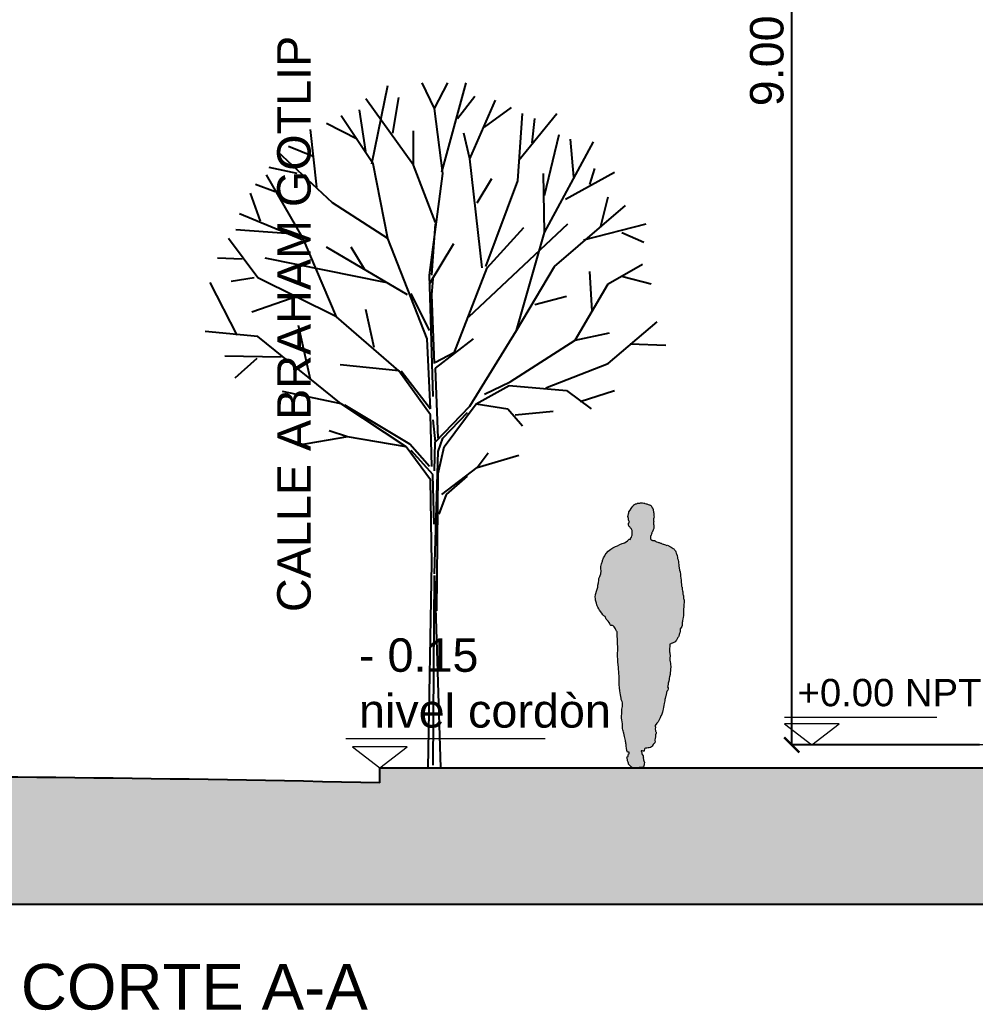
# Model space of a CAD drawing. Header units: inches. Extents: x -309 to 190, y -1585 to -1350.
# Drawn here: x -72.74 to -66.46, y -1468.25 to -1461.74 of the extents above; entities that cross this region are included whole.
import ezdxf

# ---------------------------------------------------------------- set-up
doc = ezdxf.new("R2010")
doc.units = ezdxf.units.IN
doc.header["$MEASUREMENT"] = 0
doc.header["$PDMODE"] = 3
doc.layers.get('0').update_dxf_attribs({"color": 9, "linetype": 'CONTINUOUS'})
doc.layers.get('DEFPOINTS').update_dxf_attribs({"color": 9, "linetype": 'CONTINUOUS'})
doc.layers.add('.1', color=9, linetype='CONTINUOUS', lineweight=0)
doc.layers.add('cotas', color=9, linetype='CONTINUOUS', lineweight=15)
for name, color, linetype in [('0.50', 9, 'CONTINUOUS'), ('COTAS 1.75', 9, 'CONTINUOUS'), ('TEXTOS', 9, 'CONTINUOUS'), ('TEXTVENT', 9, 'CONTINUOUS')]:
    doc.layers.add(name, color=color, linetype=linetype)
doc.styles.add('ARIAL', font='arial.ttf', dxfattribs={"height": 0.225})
doc.styles.add('COTAS', font='arial.ttf')
doc.styles.get("Standard").update_dxf_attribs({"font": 'arial.ttf'})
doc.dimstyles.new('ploteo 100', dxfattribs={"dimscale": 0, "dimtxt": 0.22, "dimasz": 0.1, "dimexe": 0, "dimexo": 0, "dimgap": 0.05, "dimtad": 1, "dimzin": 0, "dimdsep": 46, "dimtxsty": 'COTAS', "dimblk1": 'ARCHTICK', "dimblk2": 'ARCHTICK', "dimsah": 1, "dimcen": 0.7, "dimclrd": 256, "dimclre": 256, "dimclrt": 256, "dimaunit": 1, "dimadec": 3, "dimazin": 0, "dimtfac": 1, "dimtmove": 2, "dimatfit": 3, "dimldrblk": 'ARCHTICK', "dimfxl": 1, "dimtolj": 1, "dimtzin": 0, "dimarcsym": 0})

# ---------------------------------------------------------------- blocks, each defined once
blk = doc.blocks.new('Arvls022')
at = {"color": 0, "linetype": 'ByBlock'}
for p, q in [((0.001, 0.9633), (-0.0169, 1.0009)), ((0.001, 0.9633), (0.0207, 1.0009)), ((0.0118, 0.8702), (0.0476, 1.0009)), ((-0.0903, 0.8828), (-0.067, 0.9973)), ((-0.0294, 0.8809), (-0.0992, 0.9776)), ((-0.0598, 0.9275), (-0.0509, 0.9794)), ((0.035, 0.949), (0.0601, 0.9813)), ((0.0529, 0.8899), (0.0905, 0.9759)), ((-0.0992, 0.9006), (-0.1082, 0.9615)), ((0.0136, 0.8684), (0.001, 0.9633)), ((0.0745, 0.9364), (0.1138, 0.9651)), ((0.1228, 0.8576), (0.1299, 0.9561)), ((0.1245, 0.8881), (0.1801, 0.9561)), ((-0.1117, 0.9185), (-0.1565, 0.9418)), ((-0.0885, 0.8828), (-0.135, 0.9526)), ((0.1442, 0.9132), (0.1478, 0.949)), ((-0.1708, 0.8487), (-0.1798, 0.9329)), ((-0.0294, 0.8809), (-0.0294, 0.9311)), ((0.0529, 0.8899), (0.044, 0.9275)), ((0.1621, 0.8362), (0.1836, 0.9257)), ((0.1621, 0.7824), (0.2338, 0.915)), ((0.2051, 0.863), (0.1998, 0.9185)), ((-0.1476, 0.8254), (-0.2281, 0.9006)), ((-0.1762, 0.8935), (-0.212, 0.9078)), ((0.0709, 0.7305), (0.0529, 0.8899)), ((-0.1995, 0.8684), (-0.2406, 0.8774)), ((-0.067, 0.7735), (-0.0885, 0.8828)), ((0.0028, 0.7968), (-0.0294, 0.8809)), ((0.1926, 0.8308), (0.2642, 0.8702)), ((0.2284, 0.8523), (0.2355, 0.8756)), ((-0.1905, 0.7735), (-0.2442, 0.8666)), ((-0.0061, 0.7198), (0.0136, 0.8684)), ((0.0637, 0.8254), (0.0852, 0.8612)), ((0.0762, 0.7323), (0.1228, 0.8576)), ((0.1621, 0.7824), (0.1604, 0.8684)), ((-0.2532, 0.7986), (-0.2675, 0.8398)), ((-0.2317, 0.8416), (-0.2603, 0.8523)), ((-0.067, 0.7735), (-0.1476, 0.8254)), ((0.2445, 0.7914), (0.2552, 0.8344)), ((0.1765, 0.7323), (0.2803, 0.8219)), ((-0.1923, 0.7717), (-0.2836, 0.8093)), ((-0.2156, 0.7807), (-0.289, 0.786)), ((-0.0025, 0.7198), (0.0028, 0.795)), ((0.0512, 0.6589), (0.1961, 0.795)), ((0.078, 0.7305), (0.1317, 0.7896)), ((0.121, 0.6392), (0.1621, 0.7824)), ((0.2194, 0.7717), (0.3107, 0.795)), ((0.2749, 0.7824), (0.3071, 0.7681)), ((-0.2568, 0.7162), (-0.2997, 0.7735)), ((-0.1422, 0.6589), (-0.1905, 0.7735)), ((-0.0097, 0.6266), (-0.067, 0.7735)), ((-0.0384, 0.6911), (-0.1565, 0.761)), ((-0.101, 0.7287), (-0.1207, 0.761)), ((-0.0061, 0.7072), (0.0297, 0.7663)), ((-0.28, 0.7431), (-0.3158, 0.7448)), ((-0.0706, 0.709), (-0.246, 0.7448)), ((0.0297, 0.6051), (0.078, 0.7305)), ((0.121, 0.6392), (0.1765, 0.7323)), ((0.2317, 0.6671), (0.2284, 0.7251)), ((0.2552, 0.7072), (0.3054, 0.7359)), ((-0.2621, 0.7162), (-0.2961, 0.7108)), ((-0.1422, 0.6589), (-0.2568, 0.7162)), ((-0.0008, 0.5425), (-0.0061, 0.7198)), ((-0.0025, 0.6911), (-0.0008, 0.7144)), ((0.2767, 0.718), (0.3179, 0.7072)), ((-0.2872, 0.632), (-0.3265, 0.709)), ((0.2069, 0.6249), (0.2552, 0.7072)), ((-0.2084, 0.6858), (-0.2657, 0.666)), ((-0.0061, 0.6392), (-0.033, 0.6929)), ((0.001, 0.5908), (-0.0025, 0.6911)), ((0.1478, 0.6768), (0.1944, 0.6893)), ((-0.0867, 0.6141), (-0.0992, 0.6696)), ((-0.0509, 0.5801), (-0.1422, 0.6589)), ((0.2552, 0.5908), (0.3268, 0.6517)), ((-0.2568, 0.6302), (-0.3337, 0.6374)), ((-0.1798, 0.5675), (-0.1976, 0.6463)), ((0.0529, 0.5282), (0.121, 0.6392)), ((-0.135, 0.5318), (-0.2568, 0.6302)), ((-0.0044, 0.5245), (-0.0097, 0.6266)), ((0.0028, 0.5837), (0.0583, 0.6266)), ((0.112, 0.564), (0.2069, 0.6249)), ((0.2069, 0.6249), (0.257, 0.6356)), ((0.2874, 0.6195), (0.3394, 0.6177)), ((-0.2227, 0.5998), (-0.3051, 0.6016)), ((-0.2585, 0.598), (-0.2908, 0.5694)), ((0.0028, 0.5926), (0.0297, 0.607)), ((-0.0509, 0.5801), (-0.1368, 0.589)), ((-0.0044, 0.5156), (-0.0509, 0.5801)), ((-0.0473, 0.5801), (-0.0044, 0.5245)), ((0.0064, 0.4816), (0.0028, 0.5837)), ((0.1639, 0.555), (0.2552, 0.5908)), ((0.0619, 0.5318), (0.1102, 0.5586)), ((0.0745, 0.5461), (0.112, 0.564)), ((0.1102, 0.5586), (0.1944, 0.5514)), ((0.1944, 0.5514), (0.2302, 0.5245)), ((0.2141, 0.5353), (0.2642, 0.5514)), ((-0.135, 0.5318), (-0.2209, 0.5496)), ((-0.0401, 0.469), (-0.135, 0.5318)), ((-0.0348, 0.4726), (-0.1296, 0.5299)), ((0.0028, 0.4762), (0.0529, 0.5282)), ((0.0153, 0.469), (0.0619, 0.5318)), ((0.0619, 0.5318), (0.1085, 0.5245)), ((0.1085, 0.5245), (0.1299, 0.4995)), ((-0.0025, 0.4404), (-0.0044, 0.5156)), ((0.0028, 0.4762), (-0.0008, 0.5085)), ((0.0136, 0.4816), (0.0494, 0.5192)), ((0.1192, 0.5156), (0.1747, 0.521)), ((-0.126, 0.4834), (-0.1529, 0.4923)), ((-0.126, 0.4834), (-0.1995, 0.4709)), ((-0.0401, 0.469), (-0.126, 0.4834)), ((0.0064, 0.4619), (0.0136, 0.4816)), ((-0.0044, 0.4207), (-0.0401, 0.469)), ((-0.0061, 0.4404), (-0.0348, 0.4726)), ((-0.0008, 0.4279), (-0.033, 0.4637)), ((0.0014, 0.4337), (0.0023, 0.4755)), ((0.0064, 0.4297), (0.0153, 0.469)), ((0.0014, 0.2832), (0.0064, 0.4619)), ((0.0637, 0.4386), (0.0798, 0.4601)), ((0.0637, 0.4386), (0.1245, 0.4565)), ((0.0118, 0.3992), (0.0637, 0.4386)), ((-0.0025, 0.2989), (-0.0044, 0.4207)), ((0.0006, 0.356), (-0.0011, 0.4279)), ((0.0046, 0.2291), (0.0064, 0.4297)), ((0.0189, 0.3992), (0.0494, 0.4261)), ((0.0082, 0.3705), (0.0189, 0.3992)), ((-0.0079, -0.0002), (-0.0025, 0.2989)), ((-0.0008, 0.0034), (0.001, 0.281)), ((0.001, 0.281), (0.01, -0.0002))]:
    blk.add_line(p, q, dxfattribs=at)
blk = doc.blocks.new('_ARCHTICK')
at = {"color": 0, "linetype": 'ByBlock', "const_width": 0.15}
blk.add_lwpolyline([(-0.5, -0.5), (0.5, 0.5)], dxfattribs=at)
blk = doc.blocks.new('*D84')
at = {"layer": 'COTAS 1.75', "lineweight": -2, "transparency": 16777216}
for p, q in [((-66.1673, -1457.5087), (-67.6684, -1457.5087)), ((-67.6684, -1457.5087), (-67.6684, -1466.5087)), ((-66.4327, -1466.5087), (-67.6684, -1466.5087))]:
    blk.add_line(p, q, dxfattribs=at)
at = {"layer": 'DEFPOINTS', "color": 0, "transparency": 16777216}
for p in [(-66.1673, -1457.5087), (-67.6684, -1466.5087), (-66.4327, -1466.5087)]:
    blk.add_point(p, dxfattribs=at)
at = {"layer": 'COTAS 1.75', "lineweight": -2, "transparency": 16777216, "xscale": 0.1, "yscale": 0.1, "zscale": 0.1}
for p, rotation in [((-67.6684, -1457.5087), 90), ((-67.6684, -1466.5087), 270)]:
    blk.add_blockref('_ARCHTICK', p, dxfattribs=dict(at, rotation=rotation))
at = {"layer": 'COTAS 1.75', "transparency": 16777216, "insert": (-67.8307, -1462.0087), "char_height": 0.22, "attachment_point": 5, "rotation": 90, "style": 'COTAS'}
blk.add_mtext('\\A1;9.00', dxfattribs=at)

msp = doc.modelspace()

# ---------------------------------------------------------------- hatches: boundary and pattern name
at = {"layer": '.1', "lineweight": 0, "ltscale": 0.05}
msp.add_hatch(color=256, dxfattribs=at).paths.add_polyline_path([(-68.6333, -1466.5326), (-68.636, -1466.5377), (-68.6384, -1466.5447), (-68.6393, -1466.5491), (-68.6439, -1466.5488), (-68.6514, -1466.5472), (-68.6577, -1466.5477), (-68.6585, -1466.5496), (-68.6547, -1466.5583), (-68.6536, -1466.565), (-68.6522, -1466.571), (-68.6447, -1466.5802), (-68.6455, -1466.5915), (-68.6406, -1466.5956), (-68.6452, -1466.5964), (-68.6436, -1466.6032), (-68.643, -1466.6078), (-68.6398, -1466.614), (-68.6355, -1466.6253), (-68.6376, -1466.6321), (-68.6382, -1466.6399), (-68.6395, -1466.6462), (-68.6425, -1466.6535), (-68.649, -1466.6581), (-68.6574, -1466.6581), (-68.6617, -1466.6581), (-68.6709, -1466.6583), (-68.6739, -1466.6586), (-68.6782, -1466.6589), (-68.6842, -1466.6597), (-68.6893, -1466.6605), (-68.7004, -1466.6629), (-68.7096, -1466.6621), (-68.7161, -1466.6586), (-68.7226, -1466.6548), (-68.7288, -1466.6494), (-68.7355, -1466.6429), (-68.7377, -1466.6408), (-68.7404, -1466.6359), (-68.7418, -1466.6297), (-68.7437, -1466.6226), (-68.7472, -1466.6143), (-68.7483, -1466.6061), (-68.7499, -1466.594), (-68.7526, -1466.5961), (-68.7496, -1466.5864), (-68.7437, -1466.5859), (-68.7439, -1466.5756), (-68.7423, -1466.568), (-68.7377, -1466.5664), (-68.7369, -1466.5556), (-68.7477, -1466.5566), (-68.7483, -1466.5558), (-68.751, -1466.5499), (-68.752, -1466.5469), (-68.7529, -1466.5434), (-68.7534, -1466.5415), (-68.7547, -1466.5377), (-68.7553, -1466.5328), (-68.7556, -1466.5269), (-68.7566, -1466.5193), (-68.7569, -1466.512), (-68.7577, -1466.505), (-68.7583, -1466.4999), (-68.7593, -1466.4936), (-68.7602, -1466.4858), (-68.7612, -1466.4801), (-68.7637, -1466.4704), (-68.765, -1466.4623), (-68.7675, -1466.4539), (-68.7704, -1466.442), (-68.7729, -1466.4312), (-68.7748, -1466.4247), (-68.7775, -1466.4168), (-68.7796, -1466.4087), (-68.7818, -1466.4017), (-68.7815, -1466.3892), (-68.7815, -1466.3706), (-68.7831, -1466.3573), (-68.7848, -1466.3438), (-68.7864, -1466.3322), (-68.7864, -1466.317), (-68.7858, -1466.3051), (-68.7853, -1466.2927), (-68.7848, -1466.2786), (-68.7842, -1466.2727), (-68.7812, -1466.2567), (-68.7799, -1466.2475), (-68.7799, -1466.2324), (-68.784, -1466.2237), (-68.7886, -1466.2097), (-68.7904, -1466.2002), (-68.7942, -1466.1794), (-68.7991, -1466.1521), (-68.8005, -1466.1334), (-68.8037, -1466.1118), (-68.8029, -1466.0963), (-68.8034, -1466.0758), (-68.8023, -1466.0636), (-68.805, -1466.0314), (-68.8053, -1466.0228), (-68.8067, -1466.0149), (-68.808, -1465.9979), (-68.8102, -1465.9811), (-68.8124, -1465.9617), (-68.8121, -1465.9506), (-68.8134, -1465.9205), (-68.8129, -1465.9105), (-68.8121, -1465.8824), (-68.8113, -1465.87), (-68.814, -1465.8367), (-68.814, -1465.8291), (-68.8148, -1465.8102), (-68.8151, -1465.7959), (-68.8153, -1465.7726), (-68.8159, -1465.7645), (-68.8197, -1465.7596), (-68.824, -1465.7512), (-68.8275, -1465.7456), (-68.8316, -1465.7393), (-68.8367, -1465.7326), (-68.8421, -1465.7245), (-68.8464, -1465.7231), (-68.8518, -1465.7215), (-68.8543, -1465.7242), (-68.8586, -1465.7231), (-68.8613, -1465.7182), (-68.8637, -1465.7096), (-68.8694, -1465.7039), (-68.8762, -1465.6947), (-68.8813, -1465.6888), (-68.8873, -1465.682), (-68.8956, -1465.6642), (-68.9035, -1465.6604), (-68.9094, -1465.6539), (-68.9178, -1465.6431), (-68.933, -1465.6233), (-68.937, -1465.6128), (-68.9427, -1465.603), (-68.9465, -1465.5944), (-68.9489, -1465.5865), (-68.9519, -1465.576), (-68.9533, -1465.5692), (-68.9579, -1465.5562), (-68.9584, -1465.5465), (-68.9603, -1465.5373), (-68.9579, -1465.52), (-68.956, -1465.5116), (-68.9519, -1465.4981), (-68.95, -1465.4905), (-68.9441, -1465.4713), (-68.943, -1465.4589), (-68.9395, -1465.4435), (-68.9373, -1465.4259), (-68.9359, -1465.414), (-68.9308, -1465.401), (-68.9276, -1465.3934), (-68.923, -1465.3842), (-68.9213, -1465.3626), (-68.9235, -1465.3499), (-68.9224, -1465.3361), (-68.9197, -1465.3182), (-68.9127, -1465.2999), (-68.9116, -1465.295), (-68.9048, -1465.2774), (-68.8981, -1465.2652), (-68.8954, -1465.2582), (-68.8883, -1465.2485), (-68.8743, -1465.2339), (-68.8567, -1465.222), (-68.8435, -1465.2125), (-68.8278, -1465.2038), (-68.8202, -1465.202), (-68.814, -1465.1982), (-68.7994, -1465.1911), (-68.784, -1465.1844), (-68.7742, -1465.1814), (-68.7677, -1465.1787), (-68.7566, -1465.1719), (-68.7483, -1465.1652), (-68.7374, -1465.1554), (-68.7291, -1465.1571), (-68.728, -1465.1506), (-68.7215, -1465.1414), (-68.719, -1465.1324), (-68.7174, -1465.1284), (-68.7177, -1465.1243), (-68.7163, -1465.117), (-68.7166, -1465.113), (-68.7172, -1465.1068), (-68.7177, -1465.0989), (-68.7201, -1465.093), (-68.7247, -1465.0843), (-68.7272, -1465.0819), (-68.7334, -1465.0748), (-68.7366, -1465.0711), (-68.7412, -1465.0624), (-68.742, -1465.0583), (-68.741, -1465.0532), (-68.7359, -1465.0428), (-68.7396, -1465.034), (-68.7412, -1465.0289), (-68.7423, -1465.0194), (-68.7442, -1465.0118), (-68.7447, -1465.0059), (-68.7445, -1464.9997), (-68.7404, -1464.9888), (-68.7401, -1464.981), (-68.7385, -1464.9761), (-68.7299, -1464.9648), (-68.7234, -1464.9537), (-68.7199, -1464.9475), (-68.7123, -1464.9385), (-68.709, -1464.9339), (-68.7063, -1464.9301), (-68.7055, -1464.9288), (-68.7017, -1464.9269), (-68.7001, -1464.9264), (-68.6977, -1464.9258), (-68.6947, -1464.9239), (-68.6923, -1464.9234), (-68.689, -1464.922), (-68.6842, -1464.9199), (-68.682, -1464.9193), (-68.6774, -1464.9185), (-68.6744, -1464.9185), (-68.6674, -1464.918), (-68.662, -1464.9169), (-68.6579, -1464.9169), (-68.6544, -1464.9172), (-68.6501, -1464.9172), (-68.6403, -1464.9182), (-68.6363, -1464.9185), (-68.633, -1464.9199), (-68.626, -1464.922), (-68.622, -1464.9231), (-68.6198, -1464.9239), (-68.6155, -1464.9258), (-68.6122, -1464.9269), (-68.6065, -1464.9285), (-68.6038, -1464.9296), (-68.5998, -1464.931), (-68.5965, -1464.9326), (-68.5938, -1464.9339), (-68.5922, -1464.935), (-68.59, -1464.9377), (-68.5895, -1464.9396), (-68.5879, -1464.9429), (-68.5849, -1464.9483), (-68.5838, -1464.9496), (-68.5817, -1464.9545), (-68.58, -1464.9591), (-68.5795, -1464.961), (-68.5784, -1464.9648), (-68.5781, -1464.9664), (-68.5771, -1464.9704), (-68.5768, -1464.9715), (-68.5762, -1464.9761), (-68.576, -1464.9807), (-68.5757, -1464.9826), (-68.5757, -1464.9845), (-68.5757, -1464.9859), (-68.5741, -1464.9907), (-68.5741, -1464.991), (-68.5744, -1464.9956), (-68.5741, -1465.001), (-68.5735, -1465.0097), (-68.5754, -1465.0156), (-68.576, -1465.0213), (-68.5762, -1465.024), (-68.5762, -1465.028), (-68.5762, -1465.0329), (-68.5762, -1465.0381), (-68.5757, -1465.0391), (-68.5749, -1465.0402), (-68.5749, -1465.0421), (-68.5762, -1465.0451), (-68.5768, -1465.0489), (-68.5773, -1465.0508), (-68.5768, -1465.0535), (-68.5762, -1465.0559), (-68.576, -1465.0581), (-68.5754, -1465.0613), (-68.5752, -1465.0648), (-68.5752, -1465.0705), (-68.5749, -1465.0729), (-68.5749, -1465.0751), (-68.5749, -1465.08), (-68.5749, -1465.084), (-68.5757, -1465.0862), (-68.5776, -1465.0892), (-68.5787, -1465.0938), (-68.5795, -1465.0954), (-68.5808, -1465.0989), (-68.5819, -1465.1016), (-68.583, -1465.1051), (-68.5868, -1465.1086), (-68.5871, -1465.1116), (-68.5876, -1465.1141), (-68.5881, -1465.117), (-68.5892, -1465.1181), (-68.5898, -1465.1195), (-68.5911, -1465.1211), (-68.5927, -1465.1287), (-68.5944, -1465.1306), (-68.5954, -1465.133), (-68.596, -1465.1349), (-68.596, -1465.137), (-68.5965, -1465.1416), (-68.5973, -1465.1443), (-68.5973, -1465.1462), (-68.5973, -1465.1481), (-68.5973, -1465.1514), (-68.5971, -1465.1546), (-68.5949, -1465.1552), (-68.5941, -1465.156), (-68.593, -1465.1606), (-68.589, -1465.1608), (-68.5865, -1465.1619), (-68.5846, -1465.163), (-68.5833, -1465.163), (-68.5808, -1465.1641), (-68.5781, -1465.1641), (-68.5744, -1465.1644), (-68.5714, -1465.1649), (-68.5681, -1465.1663), (-68.566, -1465.1673), (-68.5633, -1465.1684), (-68.5606, -1465.17), (-68.5565, -1465.1727), (-68.5484, -1465.1754), (-68.5438, -1465.1763), (-68.5397, -1465.1771), (-68.5349, -1465.1792), (-68.5308, -1465.1809), (-68.5273, -1465.1817), (-68.5238, -1465.183), (-68.5189, -1465.1855), (-68.513, -1465.1879), (-68.5111, -1465.1887), (-68.5057, -1465.1901), (-68.5038, -1465.1909), (-68.4984, -1465.1925), (-68.4938, -1465.1941), (-68.4902, -1465.196), (-68.4851, -1465.1955), (-68.481, -1465.1968), (-68.477, -1465.1984), (-68.4732, -1465.2009), (-68.4697, -1465.2038), (-68.4643, -1465.2065), (-68.4605, -1465.2082), (-68.4475, -1465.2171), (-68.444, -1465.2195), (-68.4405, -1465.2212), (-68.4378, -1465.2258), (-68.4351, -1465.2295), (-68.4329, -1465.2331), (-68.4307, -1465.2393), (-68.4278, -1465.2468), (-68.4261, -1465.2517), (-68.4213, -1465.2623), (-68.4194, -1465.2758), (-68.4188, -1465.2817), (-68.4156, -1465.292), (-68.4134, -1465.3039), (-68.4115, -1465.3139), (-68.4113, -1465.3218), (-68.4096, -1465.3339), (-68.408, -1465.3445), (-68.4056, -1465.3583), (-68.4026, -1465.3702), (-68.3999, -1465.3872), (-68.3991, -1465.398), (-68.3967, -1465.4118), (-68.3961, -1465.4243), (-68.3948, -1465.4383), (-68.3929, -1465.4537), (-68.3921, -1465.4578), (-68.3918, -1465.4621), (-68.3921, -1465.464), (-68.3899, -1465.4686), (-68.3883, -1465.4721), (-68.3886, -1465.4811), (-68.388, -1465.4873), (-68.3869, -1465.4949), (-68.385, -1465.5008), (-68.384, -1465.5097), (-68.3831, -1465.5178), (-68.3826, -1465.5205), (-68.3796, -1465.5276), (-68.3796, -1465.5341), (-68.3794, -1465.5454), (-68.3785, -1465.55), (-68.3761, -1465.5573), (-68.3758, -1465.5673), (-68.3756, -1465.5749), (-68.3764, -1465.5833), (-68.3775, -1465.5914), (-68.3777, -1465.5979), (-68.3777, -1465.6028), (-68.3788, -1465.613), (-68.3791, -1465.6241), (-68.3796, -1465.6352), (-68.3796, -1465.6393), (-68.3807, -1465.6493), (-68.3796, -1465.6601), (-68.381, -1465.669), (-68.3831, -1465.6815), (-68.3853, -1465.6904), (-68.3867, -1465.6961), (-68.3875, -1465.7036), (-68.388, -1465.7088), (-68.3888, -1465.7172), (-68.3894, -1465.7234), (-68.391, -1465.7296), (-68.394, -1465.7353), (-68.3945, -1465.7404), (-68.3953, -1465.7415), (-68.3991, -1465.7429), (-68.4005, -1465.7429), (-68.4023, -1465.7431), (-68.4013, -1465.7488), (-68.4018, -1465.7545), (-68.4026, -1465.7612), (-68.4045, -1465.771), (-68.4061, -1465.7769), (-68.4078, -1465.7829), (-68.4094, -1465.7923), (-68.4121, -1465.7986), (-68.4161, -1465.8029), (-68.4197, -1465.8061), (-68.4221, -1465.8118), (-68.4259, -1465.8189), (-68.4286, -1465.8229), (-68.4353, -1465.8313), (-68.4389, -1465.8337), (-68.4432, -1465.8354), (-68.4518, -1465.8394), (-68.4548, -1465.8405), (-68.4602, -1465.8424), (-68.4632, -1465.8437), (-68.4664, -1465.8451), (-68.4686, -1465.8459), (-68.47, -1465.8535), (-68.47, -1465.8581), (-68.4705, -1465.8643), (-68.471, -1465.8727), (-68.4716, -1465.8778), (-68.4721, -1465.8878), (-68.4708, -1465.8965), (-68.47, -1465.9022), (-68.4689, -1465.9095), (-68.4673, -1465.9203), (-68.4673, -1465.9243), (-68.4691, -1465.9349), (-68.4691, -1465.9397), (-68.4689, -1465.9527), (-68.4678, -1465.9568), (-68.4667, -1465.9606), (-68.4659, -1465.9722), (-68.4645, -1465.9822), (-68.4637, -1465.9898), (-68.4635, -1465.9955), (-68.4645, -1466.0101), (-68.4648, -1466.0187), (-68.4659, -1466.026), (-68.4664, -1466.0295), (-68.4664, -1466.042), (-68.4678, -1466.045), (-68.4713, -1466.0604), (-68.4729, -1466.0688), (-68.4732, -1466.079), (-68.4751, -1466.0901), (-68.4797, -1466.1026), (-68.4805, -1466.109), (-68.4819, -1466.1204), (-68.4842, -1466.1259), (-68.4808, -1466.1337), (-68.4802, -1466.1393), (-68.4824, -1466.1485), (-68.4865, -1466.1526), (-68.4894, -1466.1566), (-68.4913, -1466.1637), (-68.4919, -1466.1672), (-68.494, -1466.1777), (-68.4959, -1466.188), (-68.497, -1466.1926), (-68.4994, -1466.2024), (-68.5021, -1466.2105), (-68.5032, -1466.2194), (-68.5046, -1466.228), (-68.507, -1466.237), (-68.5084, -1466.2491), (-68.5103, -1466.26), (-68.5135, -1466.2735), (-68.5151, -1466.2827), (-68.5181, -1466.2932), (-68.5232, -1466.3068), (-68.527, -1466.3165), (-68.5278, -1466.3184), (-68.533, -1466.3316), (-68.5403, -1466.3443), (-68.5468, -1466.3562), (-68.5546, -1466.3657), (-68.5668, -1466.3809), (-68.5652, -1466.3849), (-68.5643, -1466.3925), (-68.5654, -1466.4055), (-68.5649, -1466.4141), (-68.5649, -1466.4182), (-68.5625, -1466.4206), (-68.5603, -1466.4241), (-68.56, -1466.4282), (-68.5597, -1466.4347), (-68.5622, -1466.4352), (-68.5635, -1466.4431), (-68.5641, -1466.4498), (-68.5646, -1466.4563), (-68.5665, -1466.4658), (-68.5676, -1466.4755), (-68.5676, -1466.4798), (-68.567, -1466.4893), (-68.5689, -1466.4953), (-68.5744, -1466.5015), (-68.5781, -1466.5039), (-68.58, -1466.5063), (-68.5854, -1466.5164), (-68.5898, -1466.5204), (-68.5963, -1466.5247), (-68.6063, -1466.5274), (-68.6128, -1466.5288), (-68.6209, -1466.5296), (-68.6282, -1466.5293), (-68.6301, -1466.5296)])
at = {"layer": '0.50'}
h = msp.add_hatch(dxfattribs=at)
h.set_pattern_fill('ANSI36', color=256, scale=0.4)
h.set_pattern_definition([(45, (-11.09405, -61.804015), (0.0265165043, 0.0972271824), [0.125, -0.025, 0, -0.025])])
h.paths.add_polyline_path([(-10.8204, -1466.7587, 0.005138), (-18.2773, -1466.7587), (-18.2773, -1466.6587), (-22.2773, -1466.6587), (-22.2773, -1466.8087), (-66.3973, -1466.8087), (-66.3973, -1466.6587), (-70.3773, -1466.6587), (-70.3773, -1466.7587, 0.010964), (-78.3973, -1466.7553), (-78.3973, -1467.5587), (-10.8204, -1467.5587)])

# ---------------------------------------------------------------- linework, layer by layer
at = {"layer": '.1', "lineweight": 0, "ltscale": 0.05}
msp.add_lwpolyline([(-68.6333, -1466.5326), (-68.636, -1466.5377), (-68.6384, -1466.5447), (-68.6393, -1466.5491), (-68.6439, -1466.5488), (-68.6514, -1466.5472), (-68.6577, -1466.5477), (-68.6585, -1466.5496), (-68.6547, -1466.5583), (-68.6536, -1466.565), (-68.6522, -1466.571), (-68.6447, -1466.5802), (-68.6455, -1466.5915), (-68.6406, -1466.5956), (-68.6452, -1466.5964), (-68.6436, -1466.6032), (-68.643, -1466.6078), (-68.6398, -1466.614), (-68.6355, -1466.6253), (-68.6376, -1466.6321), (-68.6382, -1466.6399), (-68.6395, -1466.6462), (-68.6425, -1466.6535), (-68.649, -1466.6581), (-68.6574, -1466.6581), (-68.6617, -1466.6581), (-68.6709, -1466.6583), (-68.6739, -1466.6586), (-68.6782, -1466.6589), (-68.6842, -1466.6597), (-68.6893, -1466.6605), (-68.7004, -1466.6629), (-68.7096, -1466.6621), (-68.7161, -1466.6586), (-68.7226, -1466.6548), (-68.7288, -1466.6494), (-68.7355, -1466.6429), (-68.7377, -1466.6408), (-68.7404, -1466.6359), (-68.7418, -1466.6297), (-68.7437, -1466.6226), (-68.7472, -1466.6143), (-68.7483, -1466.6061), (-68.7499, -1466.594), (-68.7526, -1466.5961), (-68.7496, -1466.5864), (-68.7437, -1466.5859), (-68.7439, -1466.5756), (-68.7423, -1466.568), (-68.7377, -1466.5664), (-68.7369, -1466.5556), (-68.7477, -1466.5566), (-68.7483, -1466.5558), (-68.751, -1466.5499), (-68.752, -1466.5469), (-68.7529, -1466.5434), (-68.7534, -1466.5415), (-68.7547, -1466.5377), (-68.7553, -1466.5328), (-68.7556, -1466.5269), (-68.7566, -1466.5193), (-68.7569, -1466.512), (-68.7577, -1466.505), (-68.7583, -1466.4999), (-68.7593, -1466.4936), (-68.7602, -1466.4858), (-68.7612, -1466.4801), (-68.7637, -1466.4704), (-68.765, -1466.4623), (-68.7675, -1466.4539), (-68.7704, -1466.442), (-68.7729, -1466.4312), (-68.7748, -1466.4247), (-68.7775, -1466.4168), (-68.7796, -1466.4087), (-68.7818, -1466.4017), (-68.7815, -1466.3892), (-68.7815, -1466.3706), (-68.7831, -1466.3573), (-68.7848, -1466.3438), (-68.7864, -1466.3322), (-68.7864, -1466.317), (-68.7858, -1466.3051), (-68.7853, -1466.2927), (-68.7848, -1466.2786), (-68.7842, -1466.2727), (-68.7812, -1466.2567), (-68.7799, -1466.2475), (-68.7799, -1466.2324), (-68.784, -1466.2237), (-68.7886, -1466.2097), (-68.7904, -1466.2002), (-68.7942, -1466.1794), (-68.7991, -1466.1521), (-68.8005, -1466.1334), (-68.8037, -1466.1118), (-68.8029, -1466.0963), (-68.8034, -1466.0758), (-68.8023, -1466.0636), (-68.805, -1466.0314), (-68.8053, -1466.0228), (-68.8067, -1466.0149), (-68.808, -1465.9979), (-68.8102, -1465.9811), (-68.8124, -1465.9617), (-68.8121, -1465.9506), (-68.8134, -1465.9205), (-68.8129, -1465.9105), (-68.8121, -1465.8824), (-68.8113, -1465.87), (-68.814, -1465.8367), (-68.814, -1465.8291), (-68.8148, -1465.8102), (-68.8151, -1465.7959), (-68.8153, -1465.7726), (-68.8159, -1465.7645), (-68.8197, -1465.7596), (-68.824, -1465.7512), (-68.8275, -1465.7456), (-68.8316, -1465.7393), (-68.8367, -1465.7326), (-68.8421, -1465.7245), (-68.8464, -1465.7231), (-68.8518, -1465.7215), (-68.8543, -1465.7242), (-68.8586, -1465.7231), (-68.8613, -1465.7182), (-68.8637, -1465.7096), (-68.8694, -1465.7039), (-68.8762, -1465.6947), (-68.8813, -1465.6888), (-68.8873, -1465.682), (-68.8956, -1465.6642), (-68.9035, -1465.6604), (-68.9094, -1465.6539), (-68.9178, -1465.6431), (-68.933, -1465.6233), (-68.937, -1465.6128), (-68.9427, -1465.603), (-68.9465, -1465.5944), (-68.9489, -1465.5865), (-68.9519, -1465.576), (-68.9533, -1465.5692), (-68.9579, -1465.5562), (-68.9584, -1465.5465), (-68.9603, -1465.5373), (-68.9579, -1465.52), (-68.956, -1465.5116), (-68.9519, -1465.4981), (-68.95, -1465.4905), (-68.9441, -1465.4713), (-68.943, -1465.4589), (-68.9395, -1465.4435), (-68.9373, -1465.4259), (-68.9359, -1465.414), (-68.9308, -1465.401), (-68.9276, -1465.3934), (-68.923, -1465.3842), (-68.9213, -1465.3626), (-68.9235, -1465.3499), (-68.9224, -1465.3361), (-68.9197, -1465.3182), (-68.9127, -1465.2999), (-68.9116, -1465.295), (-68.9048, -1465.2774), (-68.8981, -1465.2652), (-68.8954, -1465.2582), (-68.8883, -1465.2485), (-68.8743, -1465.2339), (-68.8567, -1465.222), (-68.8435, -1465.2125), (-68.8278, -1465.2038), (-68.8202, -1465.202), (-68.814, -1465.1982), (-68.7994, -1465.1911), (-68.784, -1465.1844), (-68.7742, -1465.1814), (-68.7677, -1465.1787), (-68.7566, -1465.1719), (-68.7483, -1465.1652), (-68.7374, -1465.1554), (-68.7291, -1465.1571), (-68.728, -1465.1506), (-68.7215, -1465.1414), (-68.719, -1465.1324), (-68.7174, -1465.1284), (-68.7177, -1465.1243), (-68.7163, -1465.117), (-68.7166, -1465.113), (-68.7172, -1465.1068), (-68.7177, -1465.0989), (-68.7201, -1465.093), (-68.7247, -1465.0843), (-68.7272, -1465.0819), (-68.7334, -1465.0748), (-68.7366, -1465.0711), (-68.7412, -1465.0624), (-68.742, -1465.0583), (-68.741, -1465.0532), (-68.7359, -1465.0428), (-68.7396, -1465.034), (-68.7412, -1465.0289), (-68.7423, -1465.0194), (-68.7442, -1465.0118), (-68.7447, -1465.0059), (-68.7445, -1464.9997), (-68.7404, -1464.9888), (-68.7401, -1464.981), (-68.7385, -1464.9761), (-68.7299, -1464.9648), (-68.7234, -1464.9537), (-68.7199, -1464.9475), (-68.7123, -1464.9385), (-68.709, -1464.9339), (-68.7063, -1464.9301), (-68.7055, -1464.9288), (-68.7017, -1464.9269), (-68.7001, -1464.9264), (-68.6977, -1464.9258), (-68.6947, -1464.9239), (-68.6923, -1464.9234), (-68.689, -1464.922), (-68.6842, -1464.9199), (-68.682, -1464.9193), (-68.6774, -1464.9185), (-68.6744, -1464.9185), (-68.6674, -1464.918), (-68.662, -1464.9169), (-68.6579, -1464.9169), (-68.6544, -1464.9172), (-68.6501, -1464.9172), (-68.6403, -1464.9182), (-68.6363, -1464.9185), (-68.633, -1464.9199), (-68.626, -1464.922), (-68.622, -1464.9231), (-68.6198, -1464.9239), (-68.6155, -1464.9258), (-68.6122, -1464.9269), (-68.6065, -1464.9285), (-68.6038, -1464.9296), (-68.5998, -1464.931), (-68.5965, -1464.9326), (-68.5938, -1464.9339), (-68.5922, -1464.935), (-68.59, -1464.9377), (-68.5895, -1464.9396), (-68.5879, -1464.9429), (-68.5849, -1464.9483), (-68.5838, -1464.9496), (-68.5817, -1464.9545), (-68.58, -1464.9591), (-68.5795, -1464.961), (-68.5784, -1464.9648), (-68.5781, -1464.9664), (-68.5771, -1464.9704), (-68.5768, -1464.9715), (-68.5762, -1464.9761), (-68.576, -1464.9807), (-68.5757, -1464.9826), (-68.5757, -1464.9845), (-68.5757, -1464.9859), (-68.5741, -1464.9907), (-68.5741, -1464.991), (-68.5744, -1464.9956), (-68.5741, -1465.001), (-68.5735, -1465.0097), (-68.5754, -1465.0156), (-68.576, -1465.0213), (-68.5762, -1465.024), (-68.5762, -1465.028), (-68.5762, -1465.0329), (-68.5762, -1465.0381), (-68.5757, -1465.0391), (-68.5749, -1465.0402), (-68.5749, -1465.0421), (-68.5762, -1465.0451), (-68.5768, -1465.0489), (-68.5773, -1465.0508), (-68.5768, -1465.0535), (-68.5762, -1465.0559), (-68.576, -1465.0581), (-68.5754, -1465.0613), (-68.5752, -1465.0648), (-68.5752, -1465.0705), (-68.5749, -1465.0729), (-68.5749, -1465.0751), (-68.5749, -1465.08), (-68.5749, -1465.084), (-68.5757, -1465.0862), (-68.5776, -1465.0892), (-68.5787, -1465.0938), (-68.5795, -1465.0954), (-68.5808, -1465.0989), (-68.5819, -1465.1016), (-68.583, -1465.1051), (-68.5868, -1465.1086), (-68.5871, -1465.1116), (-68.5876, -1465.1141), (-68.5881, -1465.117), (-68.5892, -1465.1181), (-68.5898, -1465.1195), (-68.5911, -1465.1211), (-68.5927, -1465.1287), (-68.5944, -1465.1306), (-68.5954, -1465.133), (-68.596, -1465.1349), (-68.596, -1465.137), (-68.5965, -1465.1416), (-68.5973, -1465.1443), (-68.5973, -1465.1462), (-68.5973, -1465.1481), (-68.5973, -1465.1514), (-68.5971, -1465.1546), (-68.5949, -1465.1552), (-68.5941, -1465.156), (-68.593, -1465.1606), (-68.589, -1465.1608), (-68.5865, -1465.1619), (-68.5846, -1465.163), (-68.5833, -1465.163), (-68.5808, -1465.1641), (-68.5781, -1465.1641), (-68.5744, -1465.1644), (-68.5714, -1465.1649), (-68.5681, -1465.1663), (-68.566, -1465.1673), (-68.5633, -1465.1684), (-68.5606, -1465.17), (-68.5565, -1465.1727), (-68.5484, -1465.1754), (-68.5438, -1465.1763), (-68.5397, -1465.1771), (-68.5349, -1465.1792), (-68.5308, -1465.1809), (-68.5273, -1465.1817), (-68.5238, -1465.183), (-68.5189, -1465.1855), (-68.513, -1465.1879), (-68.5111, -1465.1887), (-68.5057, -1465.1901), (-68.5038, -1465.1909), (-68.4984, -1465.1925), (-68.4938, -1465.1941), (-68.4902, -1465.196), (-68.4851, -1465.1955), (-68.481, -1465.1968), (-68.477, -1465.1984), (-68.4732, -1465.2009), (-68.4697, -1465.2038), (-68.4643, -1465.2065), (-68.4605, -1465.2082), (-68.4475, -1465.2171), (-68.444, -1465.2195), (-68.4405, -1465.2212), (-68.4378, -1465.2258), (-68.4351, -1465.2295), (-68.4329, -1465.2331), (-68.4307, -1465.2393), (-68.4278, -1465.2468), (-68.4261, -1465.2517), (-68.4213, -1465.2623), (-68.4194, -1465.2758), (-68.4188, -1465.2817), (-68.4156, -1465.292), (-68.4134, -1465.3039), (-68.4115, -1465.3139), (-68.4113, -1465.3218), (-68.4096, -1465.3339), (-68.408, -1465.3445), (-68.4056, -1465.3583), (-68.4026, -1465.3702), (-68.3999, -1465.3872), (-68.3991, -1465.398), (-68.3967, -1465.4118), (-68.3961, -1465.4243), (-68.3948, -1465.4383), (-68.3929, -1465.4537), (-68.3921, -1465.4578), (-68.3918, -1465.4621), (-68.3921, -1465.464), (-68.3899, -1465.4686), (-68.3883, -1465.4721), (-68.3886, -1465.4811), (-68.388, -1465.4873), (-68.3869, -1465.4949), (-68.385, -1465.5008), (-68.384, -1465.5097), (-68.3831, -1465.5178), (-68.3826, -1465.5205), (-68.3796, -1465.5276), (-68.3796, -1465.5341), (-68.3794, -1465.5454), (-68.3785, -1465.55), (-68.3761, -1465.5573), (-68.3758, -1465.5673), (-68.3756, -1465.5749), (-68.3764, -1465.5833), (-68.3775, -1465.5914), (-68.3777, -1465.5979), (-68.3777, -1465.6028), (-68.3788, -1465.613), (-68.3791, -1465.6241), (-68.3796, -1465.6352), (-68.3796, -1465.6393), (-68.3807, -1465.6493), (-68.3796, -1465.6601), (-68.381, -1465.669), (-68.3831, -1465.6815), (-68.3853, -1465.6904), (-68.3867, -1465.6961), (-68.3875, -1465.7036), (-68.388, -1465.7088), (-68.3888, -1465.7172), (-68.3894, -1465.7234), (-68.391, -1465.7296), (-68.394, -1465.7353), (-68.3945, -1465.7404), (-68.3953, -1465.7415), (-68.3991, -1465.7429), (-68.4005, -1465.7429), (-68.4023, -1465.7431), (-68.4013, -1465.7488), (-68.4018, -1465.7545), (-68.4026, -1465.7612), (-68.4045, -1465.771), (-68.4061, -1465.7769), (-68.4078, -1465.7829), (-68.4094, -1465.7923), (-68.4121, -1465.7986), (-68.4161, -1465.8029), (-68.4197, -1465.8061), (-68.4221, -1465.8118), (-68.4259, -1465.8189), (-68.4286, -1465.8229), (-68.4353, -1465.8313), (-68.4389, -1465.8337), (-68.4432, -1465.8354), (-68.4518, -1465.8394), (-68.4548, -1465.8405), (-68.4602, -1465.8424), (-68.4632, -1465.8437), (-68.4664, -1465.8451), (-68.4686, -1465.8459), (-68.47, -1465.8535), (-68.47, -1465.8581), (-68.4705, -1465.8643), (-68.471, -1465.8727), (-68.4716, -1465.8778), (-68.4721, -1465.8878), (-68.4708, -1465.8965), (-68.47, -1465.9022), (-68.4689, -1465.9095), (-68.4673, -1465.9203), (-68.4673, -1465.9243), (-68.4691, -1465.9349), (-68.4691, -1465.9397), (-68.4689, -1465.9527), (-68.4678, -1465.9568), (-68.4667, -1465.9606), (-68.4659, -1465.9722), (-68.4645, -1465.9822), (-68.4637, -1465.9898), (-68.4635, -1465.9955), (-68.4645, -1466.0101), (-68.4648, -1466.0187), (-68.4659, -1466.026), (-68.4664, -1466.0295), (-68.4664, -1466.042), (-68.4678, -1466.045), (-68.4713, -1466.0604), (-68.4729, -1466.0688), (-68.4732, -1466.079), (-68.4751, -1466.0901), (-68.4797, -1466.1026), (-68.4805, -1466.109), (-68.4819, -1466.1204), (-68.4842, -1466.1259), (-68.4808, -1466.1337), (-68.4802, -1466.1393), (-68.4824, -1466.1485), (-68.4865, -1466.1526), (-68.4894, -1466.1566), (-68.4913, -1466.1637), (-68.4919, -1466.1672), (-68.494, -1466.1777), (-68.4959, -1466.188), (-68.497, -1466.1926), (-68.4994, -1466.2024), (-68.5021, -1466.2105), (-68.5032, -1466.2194), (-68.5046, -1466.228), (-68.507, -1466.237), (-68.5084, -1466.2491), (-68.5103, -1466.26), (-68.5135, -1466.2735), (-68.5151, -1466.2827), (-68.5181, -1466.2932), (-68.5232, -1466.3068), (-68.527, -1466.3165), (-68.5278, -1466.3184), (-68.533, -1466.3316), (-68.5403, -1466.3443), (-68.5468, -1466.3562), (-68.5546, -1466.3657), (-68.5668, -1466.3809), (-68.5652, -1466.3849), (-68.5643, -1466.3925), (-68.5654, -1466.4055), (-68.5649, -1466.4141), (-68.5649, -1466.4182), (-68.5625, -1466.4206), (-68.5603, -1466.4241), (-68.56, -1466.4282), (-68.5597, -1466.4347), (-68.5622, -1466.4352), (-68.5635, -1466.4431), (-68.5641, -1466.4498), (-68.5646, -1466.4563), (-68.5665, -1466.4658), (-68.5676, -1466.4755), (-68.5676, -1466.4798), (-68.567, -1466.4893), (-68.5689, -1466.4953), (-68.5744, -1466.5015), (-68.5781, -1466.5039), (-68.58, -1466.5063), (-68.5854, -1466.5164), (-68.5898, -1466.5204), (-68.5963, -1466.5247), (-68.6063, -1466.5274), (-68.6128, -1466.5288), (-68.6209, -1466.5296), (-68.6282, -1466.5293), (-68.6301, -1466.5296), (-68.6333, -1466.5326)], dxfattribs=at)
for points in [[(-70.3773, -1466.7587), (-70.3773, -1466.6587), (-66.3973, -1466.6587), (-66.3973, -1466.8087), (-22.2773, -1466.8087), (-22.2773, -1466.6587), (-18.2773, -1466.6587)], [(-10.8204, -1466.7587), (-10.8204, -1466.7587), (-10.8204, -1467.5587), (-78.3973, -1467.5587), (-78.3973, -1466.7553)]]:
    msp.add_lwpolyline(points)
msp.add_arc((-74.4662, -1649.5993), 182.8862, 88.718888, 91.231647)
at = {"layer": 'cotas'}
msp.add_line((-70.6, -1466.4665), (-69.2901, -1466.4665), dxfattribs=at)
for points in [[(-66.7144, -1466.3287), (-67.7161, -1466.3287)], [(-66.3973, -1466.5087), (-67.5361, -1466.5087)]]:
    msp.add_lwpolyline(points, dxfattribs=at)
for points in [[(-67.5361, -1466.5087), (-67.3561, -1466.3707), (-67.7161, -1466.3707), (-67.5361, -1466.5087)], [(-70.3773, -1466.6587), (-70.1973, -1466.5207), (-70.5573, -1466.5207), (-70.3773, -1466.6587)]]:
    msp.add_lwpolyline(points, close=True, dxfattribs=at)

# ---------------------------------------------------------------- block references
at = {"xscale": 4.5, "yscale": 4.5, "zscale": 4.5}
msp.add_blockref('Arvls022', (-70.0229, -1466.658), dxfattribs=at)

# ---------------------------------------------------------------- texts
at = {"layer": 'cotas', "insert": (-67.0249, -1466.1658), "char_height": 0.18, "attachment_point": 5, "style": 'COTAS'}
msp.add_mtext('\\A1;+0.00 NPT', dxfattribs=at)
at = {"layer": 'TEXTOS', "insert": (-71.0519, -1465.6349), "char_height": 0.22, "attachment_point": 1, "rotation": 90, "line_spacing_factor": 0.843168}
msp.add_mtext('CALLE ABRAHAM GOTLIP', dxfattribs=at)
at = {"layer": 'TEXTOS', "insert": (-70.5141, -1465.8079), "char_height": 0.22, "width": 1.77107, "attachment_point": 1}
msp.add_mtext('- 0.15\\Pnivel cordòn', dxfattribs=at)
at = {"layer": 'TEXTVENT', "insert": (-72.7375, -1467.9496), "char_height": 0.3, "attachment_point": 1, "style": 'ARIAL'}
msp.add_mtext_dynamic_manual_height_columns('CORTE A-A', width=25.398714, gutter_width=0.75, heights=[0], dxfattribs=at)

# ---------------------------------------------------------------- dimensions: what is measured, and where the dimension line sits
at = {"layer": 'COTAS 1.75'}
dim = msp.add_linear_dim(base=(-67.6684, -1466.5087), p1=(-66.1673, -1457.5087), p2=(-66.4327, -1466.5087), angle=90, dimstyle='ploteo 100', override={"dimscale": 1}, dxfattribs=at)
dim.commit()
dim.dimension.update_dxf_attribs({"geometry": '*D84', "text_midpoint": (-67.8307, -1462.0087)})

doc.saveas('drawing.dxf')
